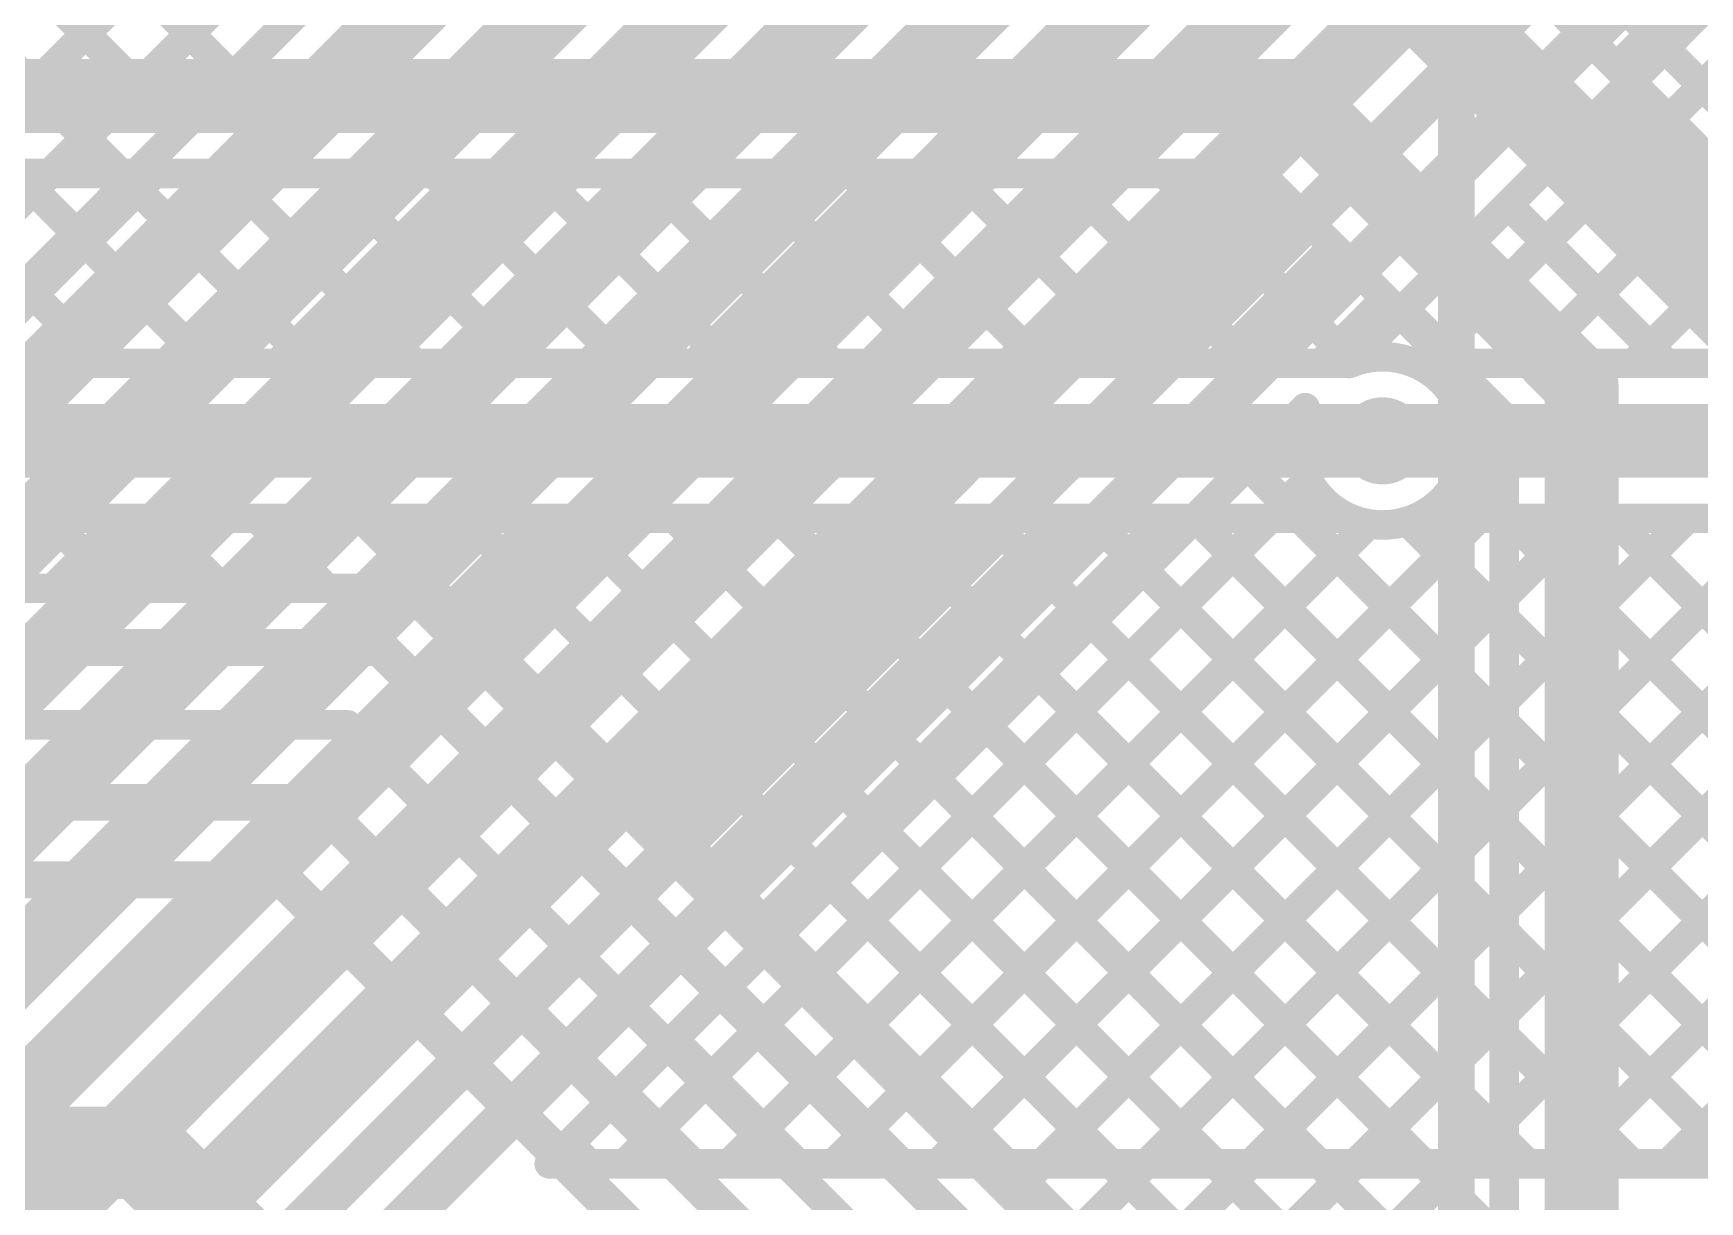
# Model space of a CAD drawing. Header units: millimetres. Extents: x 0 to 214, y 0 to 214.
# Drawn here: x 4.8132 to 5.265, y 3.0228 to 3.3395 of the extents above; entities that cross this region are included whole.
import ezdxf

# ---------------------------------------------------------------- set-up
doc = ezdxf.new("R2010")
doc.units = ezdxf.units.MM
doc.header["$MEASUREMENT"] = 0
for name, color, linetype in [('BottomLayer', 5, 'Continuous'), ('BottomSolder', 6, 'Continuous'), ('Mechanical1', 6, 'Continuous'), ('TopLayer', 1, 'Continuous'), ('TopSolder', 216, 'Continuous'), ('ViaHoleLayer', 16, 'Continuous')]:
    doc.layers.add(name, color=color, linetype=linetype)

msp = doc.modelspace()

# ---------------------------------------------------------------- hatches: boundary and pattern name
at = {"layer": 'BottomLayer'}
h = msp.add_hatch(color=5, dxfattribs=at)
edge = h.paths.add_edge_path()
edge.add_arc((5.179, 3.229), 0.01181, 0, 360)
at = {"layer": 'BottomSolder'}
h = msp.add_hatch(color=6, dxfattribs=at)
edge = h.paths.add_edge_path()
edge.add_arc((5.179, 3.229), 0.00991, 0, 360)
at = {"layer": 'TopLayer'}
h = msp.add_hatch(color=1, dxfattribs=at)
edge = h.paths.add_edge_path()
edge.add_arc((5.179, 3.229), 0.01181, 0, 360)
at = {"layer": 'TopSolder'}
h = msp.add_hatch(color=216, dxfattribs=at)
edge = h.paths.add_edge_path()
edge.add_arc((5.179, 3.229), 0.00991, 0, 360)
at = {"layer": 'ViaHoleLayer'}
h = msp.add_hatch(color=16, dxfattribs=at)
edge = h.paths.add_edge_path()
edge.add_arc((5.179, 3.229), 0.00591, 0, 360)

# ---------------------------------------------------------------- linework, layer by layer
at = {"layer": 'BottomLayer'}
for points, const_width in [([(4.74482, 3.84613), (5.393, 3.19794)], 0.008), ([(5.25662, 3.31615), (5.57347, 3.633)], 0.008), ([(5.24248, 3.33029), (5.5241, 3.61191)], 0.008), ([(5.20416, 3.3686), (5.2946, 3.27816)], 0.008), ([(5.18753, 3.352), (5.278, 3.26153)], 0.025), ([(3.9515, 3.3225), (5.1545, 3.3225)], 0.02), ([(5.1545, 3.3225), (5.233, 3.244)], 0.02), ([(3.95862, 3.3015), (5.1458, 3.3015)], 0.008), ([(4.76621, 3.25), (4.81771, 3.3015)], 0.008), ([(4.78033, 3.3015), (4.83183, 3.25)], 0.008), ([(4.79449, 3.25), (4.84599, 3.3015)], 0.008), ([(4.80861, 3.3015), (4.86011, 3.25)], 0.008), ([(4.82278, 3.25), (4.87428, 3.3015)], 0.008), ([(4.8369, 3.3015), (4.8884, 3.25)], 0.008), ([(4.85106, 3.25), (4.90256, 3.3015)], 0.008), ([(4.86518, 3.3015), (4.91668, 3.25)], 0.008), ([(4.87935, 3.25), (4.93085, 3.3015)], 0.008), ([(4.89346, 3.3015), (4.94496, 3.25)], 0.008), ([(4.90763, 3.25), (4.95913, 3.3015)], 0.008), ([(4.92175, 3.3015), (4.97325, 3.25)], 0.008), ([(4.93592, 3.25), (4.98742, 3.3015)], 0.008), ([(4.95003, 3.3015), (5.00153, 3.25)], 0.008), ([(4.9642, 3.25), (5.0157, 3.3015)], 0.008), ([(4.97832, 3.3015), (5.02982, 3.25)], 0.008), ([(4.99248, 3.25), (5.04398, 3.3015)], 0.008), ([(5.0066, 3.3015), (5.0581, 3.25)], 0.008), ([(5.02077, 3.25), (5.07227, 3.3015)], 0.008), ([(5.03489, 3.3015), (5.08639, 3.25)], 0.008), ([(5.04905, 3.25), (5.10055, 3.3015)], 0.008), ([(5.06317, 3.3015), (5.11467, 3.25)], 0.008), ([(5.07734, 3.25), (5.12884, 3.3015)], 0.008), ([(5.09145, 3.3015), (5.14295, 3.25)], 0.008), ([(5.11974, 3.3015), (5.17091, 3.25033)], 0.008), ([(5.1458, 3.3015), (5.212, 3.2353)], 0.008), ([(5.10562, 3.25), (5.15146, 3.29584)], 0.008), ([(5.13391, 3.25), (5.1656, 3.2817)], 0.008), ([(5.16219, 3.25), (5.17975, 3.26756)], 0.008), ([(4.09003, 3.25), (5.17009, 3.25)], 0.008), ([(5.18965, 3.24917), (5.19389, 3.25341)], 0.008), ([(5.233, 2.9317), (5.233, 3.244)], 0.02), ([(5.2015, 3.23274), (5.20803, 3.23927)], 0.008), ([(4.087, 3.229), (5.179, 3.229)], 0.02), ([(5.212, 2.94061), (5.212, 3.2353)], 0.008), ([(5.20033, 3.22091), (5.212, 3.20924)], 0.008), ([(5.04988, 3.05284), (5.212, 3.21496)], 0.008), ([(4.09497, 3.208), (5.17009, 3.208)], 0.008), ([(4.81726, 3.208), (4.83626, 3.189)], 0.008), ([(4.81835, 3.189), (4.83735, 3.208)], 0.008), ([(4.84554, 3.208), (4.86454, 3.189)], 0.008), ([(4.84663, 3.189), (4.86563, 3.208)], 0.008), ([(4.87383, 3.208), (4.89283, 3.189)], 0.008), ([(4.87492, 3.189), (4.89392, 3.208)], 0.008), ([(4.90211, 3.208), (5.19861, 2.9115)], 0.008), ([(4.9032, 3.189), (4.9222, 3.208)], 0.008), ([(4.9226, 3.18012), (4.95048, 3.208)], 0.008), ([(4.9304, 3.208), (5.21051, 2.92789)], 0.008), ([(4.93675, 3.16598), (4.97877, 3.208)], 0.008), ([(4.95089, 3.15184), (5.00705, 3.208)], 0.008), ([(4.95868, 3.208), (5.212, 2.95468)], 0.008), ([(4.96503, 3.13769), (5.03534, 3.208)], 0.008), ([(4.97917, 3.12355), (5.06362, 3.208)], 0.008), ([(4.98696, 3.208), (5.212, 2.98296)], 0.008), ([(4.99331, 3.10941), (5.09191, 3.208)], 0.008), ([(5.00746, 3.09527), (5.12019, 3.208)], 0.008), ([(5.01525, 3.208), (5.212, 3.01125)], 0.008), ([(5.0216, 3.08112), (5.14847, 3.208)], 0.008), ([(5.03574, 3.06698), (5.17526, 3.2065)], 0.008), ([(5.04353, 3.208), (5.212, 3.03953)], 0.008), ([(5.07182, 3.208), (5.212, 3.06782)], 0.008), ([(5.1001, 3.208), (5.212, 3.0961)], 0.008), ([(5.12839, 3.208), (5.212, 3.12439)], 0.008), ([(5.15667, 3.208), (5.212, 3.15267)], 0.008), ([(5.18575, 3.20721), (5.212, 3.18095)], 0.008), ([(3.59563, 3.189), (4.9071, 3.189)], 0.008), ([(5.06402, 3.0387), (5.212, 3.18667)], 0.008), ([(4.91842, 3.1843), (5.1253, 2.97742)], 0.008), ([(3.589, 3.173), (4.9071, 3.173)], 0.01), ([(4.9071, 3.173), (5.114, 2.9661)], 0.01), ([(5.07817, 3.02456), (5.212, 3.15839)], 0.008), ([(3.568, 3.152), (4.8984, 3.152)], 0.008), ([(4.8984, 3.152), (5.0727, 2.9777)], 0.008), ([(3.549, 3.131), (4.8897, 3.131)], 0.01), ([(4.8897, 3.131), (5.03, 2.9907)], 0.01), ([(5.09231, 3.01041), (5.212, 3.1301)], 0.008), ([(3.525, 3.11), (4.881, 3.11)], 0.01), ([(4.881, 3.11), (4.9885, 3.0025)], 0.01), ([(5.10645, 2.99627), (5.212, 3.10182)], 0.008), ([(5.12059, 2.98213), (5.212, 3.07354)], 0.008), ([(3.926, 3.036), (4.8427, 3.036)], 0.025), ([(4.8427, 3.036), (4.947, 2.9317)], 0.025), ([(5.13, 2.96325), (5.212, 3.04525)], 0.008)]:
    msp.add_lwpolyline(points, dxfattribs=dict(at, const_width=const_width))
for points, const_width in [([(5.1495, 3.3225, 1), (5.1595, 3.3225, 1)], 0.01), ([(5.1495, 3.3225, 1), (5.1595, 3.3225, 1)], 0.01), ([(5.24048, 3.33029, 1), (5.24448, 3.33029, 1)], 0.004), ([(5.25462, 3.31615, 1), (5.25862, 3.31615, 1)], 0.004), ([(4.81571, 3.3015, 1), (4.81971, 3.3015, 1)], 0.004), ([(4.8349, 3.3015, 1), (4.8389, 3.3015, 1)], 0.004), ([(4.84399, 3.3015, 1), (4.84799, 3.3015, 1)], 0.004), ([(4.86318, 3.3015, 1), (4.86718, 3.3015, 1)], 0.004), ([(4.87228, 3.3015, 1), (4.87628, 3.3015, 1)], 0.004), ([(4.89146, 3.3015, 1), (4.89546, 3.3015, 1)], 0.004), ([(4.90056, 3.3015, 1), (4.90456, 3.3015, 1)], 0.004), ([(4.91975, 3.3015, 1), (4.92375, 3.3015, 1)], 0.004), ([(4.92885, 3.3015, 1), (4.93285, 3.3015, 1)], 0.004), ([(4.94803, 3.3015, 1), (4.95203, 3.3015, 1)], 0.004), ([(4.95713, 3.3015, 1), (4.96113, 3.3015, 1)], 0.004), ([(4.97632, 3.3015, 1), (4.98032, 3.3015, 1)], 0.004), ([(4.98542, 3.3015, 1), (4.98942, 3.3015, 1)], 0.004), ([(5.0046, 3.3015, 1), (5.0086, 3.3015, 1)], 0.004), ([(5.0137, 3.3015, 1), (5.0177, 3.3015, 1)], 0.004), ([(5.03289, 3.3015, 1), (5.03689, 3.3015, 1)], 0.004), ([(5.04198, 3.3015, 1), (5.04598, 3.3015, 1)], 0.004), ([(5.06117, 3.3015, 1), (5.06517, 3.3015, 1)], 0.004), ([(5.07027, 3.3015, 1), (5.07427, 3.3015, 1)], 0.004), ([(5.08945, 3.3015, 1), (5.09345, 3.3015, 1)], 0.004), ([(5.09855, 3.3015, 1), (5.10255, 3.3015, 1)], 0.004), ([(5.11774, 3.3015, 1), (5.12174, 3.3015, 1)], 0.004), ([(5.12684, 3.3015, 1), (5.13084, 3.3015, 1)], 0.004), ([(5.1438, 3.3015, 1), (5.1478, 3.3015, 1)], 0.004), ([(5.1438, 3.3015, 1), (5.1478, 3.3015, 1)], 0.004), ([(5.14946, 3.29584, 1), (5.15346, 3.29584, 1)], 0.004), ([(5.1636, 3.2817, 1), (5.1676, 3.2817, 1)], 0.004), ([(5.17775, 3.26756, 1), (5.18175, 3.26756, 1)], 0.004), ([(4.82078, 3.25, 1), (4.82478, 3.25, 1)], 0.004), ([(4.82983, 3.25, 1), (4.83383, 3.25, 1)], 0.004), ([(4.84906, 3.25, 1), (4.85306, 3.25, 1)], 0.004), ([(4.85811, 3.25, 1), (4.86211, 3.25, 1)], 0.004), ([(4.87735, 3.25, 1), (4.88135, 3.25, 1)], 0.004), ([(4.8864, 3.25, 1), (4.8904, 3.25, 1)], 0.004), ([(4.90563, 3.25, 1), (4.90963, 3.25, 1)], 0.004), ([(4.91468, 3.25, 1), (4.91868, 3.25, 1)], 0.004), ([(4.93392, 3.25, 1), (4.93792, 3.25, 1)], 0.004), ([(4.94296, 3.25, 1), (4.94696, 3.25, 1)], 0.004), ([(4.9622, 3.25, 1), (4.9662, 3.25, 1)], 0.004), ([(4.97125, 3.25, 1), (4.97525, 3.25, 1)], 0.004), ([(4.99048, 3.25, 1), (4.99448, 3.25, 1)], 0.004), ([(4.99953, 3.25, 1), (5.00353, 3.25, 1)], 0.004), ([(5.01877, 3.25, 1), (5.02277, 3.25, 1)], 0.004), ([(5.02782, 3.25, 1), (5.03182, 3.25, 1)], 0.004), ([(5.04705, 3.25, 1), (5.05105, 3.25, 1)], 0.004), ([(5.0561, 3.25, 1), (5.0601, 3.25, 1)], 0.004), ([(5.07534, 3.25, 1), (5.07934, 3.25, 1)], 0.004), ([(5.08439, 3.25, 1), (5.08839, 3.25, 1)], 0.004), ([(5.10362, 3.25, 1), (5.10762, 3.25, 1)], 0.004), ([(5.11267, 3.25, 1), (5.11667, 3.25, 1)], 0.004), ([(5.13191, 3.25, 1), (5.13591, 3.25, 1)], 0.004), ([(5.14095, 3.25, 1), (5.14495, 3.25, 1)], 0.004), ([(5.16019, 3.25, 1), (5.16419, 3.25, 1)], 0.004), ([(5.16809, 3.25, 1), (5.17209, 3.25, 1)], 0.004), ([(5.16809, 3.25, 1), (5.17209, 3.25, 1)], 0.004), ([(5.16891, 3.25033, 1), (5.17291, 3.25033, 1)], 0.004), ([(5.19189, 3.25341, 1), (5.19589, 3.25341, 1)], 0.004), ([(5.228, 3.244, 1), (5.238, 3.244, 1)], 0.01), ([(5.228, 3.244, 1), (5.238, 3.244, 1)], 0.01), ([(5.18765, 3.24917, 1), (5.19165, 3.24917, 1)], 0.004), ([(5.20603, 3.23927, 1), (5.21003, 3.23927, 1)], 0.004), ([(5.174, 3.229, 1), (5.184, 3.229, 1)], 0.01), ([(5.1995, 3.23274, 1), (5.2035, 3.23274, 1)], 0.004), ([(5.21, 3.2353, 1), (5.214, 3.2353, 1)], 0.004), ([(5.21, 3.2353, 1), (5.214, 3.2353, 1)], 0.004), ([(5.19981, 3.229, 1), (5.20381, 3.229, 1)], 0.004), ([(5.19981, 3.229, 1), (5.20381, 3.229, 1)], 0.004), ([(5.19833, 3.22091, 1), (5.20233, 3.22091, 1)], 0.004), ([(5.21, 3.21496, 1), (5.214, 3.21496, 1)], 0.004), ([(5.21, 3.20924, 1), (5.214, 3.20924, 1)], 0.004), ([(4.81526, 3.208, 1), (4.81926, 3.208, 1)], 0.004), ([(4.83535, 3.208, 1), (4.83935, 3.208, 1)], 0.004), ([(4.84354, 3.208, 1), (4.84754, 3.208, 1)], 0.004), ([(4.86363, 3.208, 1), (4.86763, 3.208, 1)], 0.004), ([(4.87183, 3.208, 1), (4.87583, 3.208, 1)], 0.004), ([(4.89192, 3.208, 1), (4.89592, 3.208, 1)], 0.004), ([(4.90011, 3.208, 1), (4.90411, 3.208, 1)], 0.004), ([(4.9202, 3.208, 1), (4.9242, 3.208, 1)], 0.004), ([(4.9284, 3.208, 1), (4.9324, 3.208, 1)], 0.004), ([(4.94848, 3.208, 1), (4.95248, 3.208, 1)], 0.004), ([(4.95668, 3.208, 1), (4.96068, 3.208, 1)], 0.004), ([(4.97677, 3.208, 1), (4.98077, 3.208, 1)], 0.004), ([(4.98496, 3.208, 1), (4.98896, 3.208, 1)], 0.004), ([(5.00505, 3.208, 1), (5.00905, 3.208, 1)], 0.004), ([(5.01325, 3.208, 1), (5.01725, 3.208, 1)], 0.004), ([(5.03334, 3.208, 1), (5.03734, 3.208, 1)], 0.004), ([(5.04153, 3.208, 1), (5.04553, 3.208, 1)], 0.004), ([(5.06162, 3.208, 1), (5.06562, 3.208, 1)], 0.004), ([(5.06982, 3.208, 1), (5.07382, 3.208, 1)], 0.004), ([(5.08991, 3.208, 1), (5.09391, 3.208, 1)], 0.004), ([(5.0981, 3.208, 1), (5.1021, 3.208, 1)], 0.004), ([(5.11819, 3.208, 1), (5.12219, 3.208, 1)], 0.004), ([(5.12639, 3.208, 1), (5.13039, 3.208, 1)], 0.004), ([(5.14647, 3.208, 1), (5.15047, 3.208, 1)], 0.004), ([(5.15467, 3.208, 1), (5.15867, 3.208, 1)], 0.004), ([(5.16809, 3.208, 1), (5.17209, 3.208, 1)], 0.004), ([(5.16809, 3.208, 1), (5.17209, 3.208, 1)], 0.004), ([(5.17326, 3.2065, 1), (5.17726, 3.2065, 1)], 0.004), ([(5.18375, 3.20721, 1), (5.18775, 3.20721, 1)], 0.004), ([(4.81635, 3.189, 1), (4.82035, 3.189, 1)], 0.004), ([(4.83426, 3.189, 1), (4.83826, 3.189, 1)], 0.004), ([(4.84463, 3.189, 1), (4.84863, 3.189, 1)], 0.004), ([(4.86254, 3.189, 1), (4.86654, 3.189, 1)], 0.004), ([(4.87292, 3.189, 1), (4.87692, 3.189, 1)], 0.004), ([(4.89083, 3.189, 1), (4.89483, 3.189, 1)], 0.004), ([(4.9012, 3.189, 1), (4.9052, 3.189, 1)], 0.004), ([(4.9051, 3.189, 1), (4.9091, 3.189, 1)], 0.004), ([(4.9051, 3.189, 1), (4.9091, 3.189, 1)], 0.004), ([(4.9051, 3.189, 1), (4.9091, 3.189, 1)], 0.004), ([(5.21, 3.18667, 1), (5.214, 3.18667, 1)], 0.004), ([(4.91641, 3.18431, 1), (4.92041, 3.18431, 1)], 0.004), ([(4.91642, 3.1843, 1), (4.92042, 3.1843, 1)], 0.004), ([(4.91642, 3.1843, 1), (4.92042, 3.1843, 1)], 0.004), ([(4.9206, 3.18012, 1), (4.9246, 3.18012, 1)], 0.004), ([(5.21, 3.18095, 1), (5.214, 3.18095, 1)], 0.004), ([(4.9046, 3.173, 1), (4.9096, 3.173, 1)], 0.005), ([(4.9046, 3.173, 1), (4.9096, 3.173, 1)], 0.005), ([(4.93475, 3.16598, 1), (4.93875, 3.16598, 1)], 0.004), ([(5.21, 3.15839, 1), (5.214, 3.15839, 1)], 0.004), ([(4.8964, 3.152, 1), (4.9004, 3.152, 1)], 0.004), ([(4.8964, 3.152, 1), (4.9004, 3.152, 1)], 0.004), ([(4.94889, 3.15184, 1), (4.95289, 3.15184, 1)], 0.004), ([(5.21, 3.15267, 1), (5.214, 3.15267, 1)], 0.004), ([(4.96303, 3.13769, 1), (4.96703, 3.13769, 1)], 0.004), ([(4.8872, 3.131, 1), (4.8922, 3.131, 1)], 0.005), ([(4.8872, 3.131, 1), (4.8922, 3.131, 1)], 0.005), ([(5.21, 3.1301, 1), (5.214, 3.1301, 1)], 0.004), ([(4.97717, 3.12355, 1), (4.98117, 3.12355, 1)], 0.004), ([(5.21, 3.12439, 1), (5.214, 3.12439, 1)], 0.004), ([(4.8785, 3.11, 1), (4.8835, 3.11, 1)], 0.005), ([(4.8785, 3.11, 1), (4.8835, 3.11, 1)], 0.005), ([(4.99131, 3.10941, 1), (4.99531, 3.10941, 1)], 0.004), ([(5.21, 3.10182, 1), (5.214, 3.10182, 1)], 0.004), ([(5.21, 3.0961, 1), (5.214, 3.0961, 1)], 0.004), ([(5.00546, 3.09527, 1), (5.00946, 3.09527, 1)], 0.004), ([(5.0196, 3.08112, 1), (5.0236, 3.08112, 1)], 0.004), ([(5.21, 3.07354, 1), (5.214, 3.07354, 1)], 0.004), ([(5.03374, 3.06698, 1), (5.03774, 3.06698, 1)], 0.004), ([(5.21, 3.06782, 1), (5.214, 3.06782, 1)], 0.004), ([(5.04788, 3.05284, 1), (5.05188, 3.05284, 1)], 0.004), ([(4.83645, 3.036, 1), (4.84895, 3.036, 1)], 0.0125), ([(4.83645, 3.036, 1), (4.84895, 3.036, 1)], 0.0125), ([(5.21, 3.04525, 1), (5.214, 3.04525, 1)], 0.004), ([(5.06202, 3.0387, 1), (5.06602, 3.0387, 1)], 0.004), ([(5.21, 3.03953, 1), (5.214, 3.03953, 1)], 0.004), ([(5.07617, 3.02456, 1), (5.08017, 3.02456, 1)], 0.004)]:
    msp.add_lwpolyline(points, format="xyb", close=True, dxfattribs=dict(at, const_width=const_width))
at = {"layer": 'BottomLayer', "const_width": 0.008}
for points in [[(5.17009, 3.25, -0.537234), (5.20181, 3.229)], [(5.20181, 3.229, -0.537234), (5.17009, 3.208)], [(4.9071, 3.189, -0.198912), (4.91841, 3.18431)], [(4.9071, 3.189, -0.199231), (4.91842, 3.1843)]]:
    msp.add_lwpolyline(points, format="xyb", dxfattribs=at)
at = {"layer": 'Mechanical1', "const_width": 0.01}
msp.add_lwpolyline([(5.199, 2.428), (5.199, 3.6285)], dxfattribs=at)
at = {"layer": 'TopLayer'}
for points, const_width in [([(4.43193, 2.944), (5.531, 4.04307)], 0.008), ([(4.46021, 2.944), (5.531, 4.01479)], 0.008), ([(4.48362, 2.944), (5.531, 3.99138)], 0.008), ([(4.4315, 2.824), (5.589, 3.9815)], 0.02), ([(4.43868, 2.793), (5.626, 3.98032)], 0.02), ([(4.49232, 2.923), (5.552, 3.98268)], 0.02), ([(4.44387, 2.76), (5.47787, 3.794)], 0.02), ([(4.42967, 2.70762), (5.48805, 3.766)], 0.02), ([(4.40224, 2.642), (5.49924, 3.739)], 0.02), ([(4.40142, 2.603), (5.51042, 3.712)], 0.02), ([(4.3956, 2.559), (5.5216, 3.685)], 0.02), ([(4.53156, 3.69169), (4.88143, 3.34182)], 0.008), ([(4.51741, 3.67755), (4.86729, 3.32767)], 0.008), ([(4.28913, 2.42), (5.53013, 3.661)], 0.012), ([(4.50327, 3.66341), (4.85315, 3.31353)], 0.008), ([(4.48913, 3.64927), (4.83901, 3.29939)], 0.008), ([(5.19047, 3.25), (5.58447, 3.644)], 0.008), ([(5.21876, 3.25), (5.61276, 3.644)], 0.008), ([(5.24704, 3.25), (5.64104, 3.644)], 0.008), ([(4.47499, 3.63512), (4.82487, 3.28525)], 0.008), ([(4.288, 2.392), (5.52378, 3.62778)], 0.012), ([(4.46085, 3.62098), (4.81072, 3.2711)], 0.008), ([(5.17, 3.24996), (5.52906, 3.60902)], 0.008), ([(5.25549, 3.33545), (5.34095, 3.25)], 0.008), ([(5.24135, 3.32131), (5.31266, 3.25)], 0.008), ([(5.22721, 3.30717), (5.28438, 3.25)], 0.008), ([(5.21307, 3.29303), (5.25609, 3.25)], 0.008), ([(5.19892, 3.27888), (5.22781, 3.25)], 0.008), ([(5.18478, 3.26474), (5.19952, 3.25)], 0.008), ([(5.18791, 3.25), (5.491, 3.25)], 0.008), ([(4.95304, 3.033), (5.15804, 3.238)], 0.008), ([(5.179, 3.229), (5.491, 3.229)], 0.02), ([(5.14236, 3.22231), (5.33167, 3.033)], 0.008), ([(4.97347, 3.033), (5.15883, 3.21835)], 0.008), ([(5.00176, 3.033), (5.17526, 3.2065)], 0.008), ([(5.03004, 3.033), (5.20504, 3.208)], 0.008), ([(5.05833, 3.033), (5.23333, 3.208)], 0.008), ([(5.08661, 3.033), (5.26161, 3.208)], 0.008), ([(5.1149, 3.033), (5.2899, 3.208)], 0.008), ([(5.12821, 3.20817), (5.30339, 3.033)], 0.008), ([(5.14318, 3.033), (5.31818, 3.208)], 0.008), ([(5.17146, 3.033), (5.34646, 3.208)], 0.008), ([(5.18575, 3.20721), (5.35995, 3.033)], 0.008), ([(5.18791, 3.208), (5.36477, 3.208)], 0.008), ([(5.21324, 3.208), (5.38824, 3.033)], 0.008), ([(5.24152, 3.208), (5.396, 3.05352)], 0.008), ([(5.11407, 3.19403), (5.2751, 3.033)], 0.008), ([(5.09993, 3.17989), (5.24682, 3.033)], 0.008), ([(5.08579, 3.16575), (5.21853, 3.033)], 0.008), ([(5.25632, 3.033), (5.39082, 3.1675)], 0.008), ([(5.19975, 3.033), (5.3255, 3.15875)], 0.008), ([(5.07165, 3.1516), (5.19025, 3.033)], 0.008), ([(5.0575, 3.13746), (5.16196, 3.033)], 0.008), ([(5.22803, 3.033), (5.33509, 3.14006)], 0.008), ([(5.04336, 3.12332), (5.13368, 3.033)], 0.008), ([(5.02922, 3.10918), (5.1054, 3.033)], 0.008), ([(5.01508, 3.09504), (5.07711, 3.033)], 0.008), ([(5.00093, 3.08089), (5.04883, 3.033)], 0.008), ([(4.98679, 3.06675), (5.02054, 3.033)], 0.008), ([(4.97265, 3.05261), (4.99226, 3.033)], 0.008), ([(4.95851, 3.03847), (4.96397, 3.033)], 0.008), ([(4.95304, 3.033), (5.396, 3.033)], 0.008)]:
    msp.add_lwpolyline(points, dxfattribs=dict(at, const_width=const_width))
for points, const_width in [([(4.87943, 3.34182, 1), (4.88343, 3.34182, 1)], 0.004), ([(5.25349, 3.33545, 1), (5.25749, 3.33545, 1)], 0.004), ([(4.86529, 3.32767, 1), (4.86929, 3.32767, 1)], 0.004), ([(5.23935, 3.32131, 1), (5.24335, 3.32131, 1)], 0.004), ([(4.85115, 3.31353, 1), (4.85515, 3.31353, 1)], 0.004), ([(5.22521, 3.30717, 1), (5.22921, 3.30717, 1)], 0.004), ([(4.83701, 3.29939, 1), (4.84101, 3.29939, 1)], 0.004), ([(5.21107, 3.29303, 1), (5.21507, 3.29303, 1)], 0.004), ([(4.82287, 3.28525, 1), (4.82687, 3.28525, 1)], 0.004), ([(5.19692, 3.27888, 1), (5.20092, 3.27888, 1)], 0.004), ([(4.80872, 3.2711, 1), (4.81272, 3.2711, 1)], 0.004), ([(5.18278, 3.26474, 1), (5.18678, 3.26474, 1)], 0.004), ([(5.168, 3.24996, 1), (5.172, 3.24996, 1)], 0.004), ([(5.168, 3.24996, 1), (5.172, 3.24996, 1)], 0.004), ([(5.18591, 3.25, 1), (5.18991, 3.25, 1)], 0.004), ([(5.18591, 3.25, 1), (5.18991, 3.25, 1)], 0.004), ([(5.18847, 3.25, 1), (5.19247, 3.25, 1)], 0.004), ([(5.19752, 3.25, 1), (5.20152, 3.25, 1)], 0.004), ([(5.21676, 3.25, 1), (5.22076, 3.25, 1)], 0.004), ([(5.22581, 3.25, 1), (5.22981, 3.25, 1)], 0.004), ([(5.24504, 3.25, 1), (5.24904, 3.25, 1)], 0.004), ([(5.25409, 3.25, 1), (5.25809, 3.25, 1)], 0.004), ([(5.15604, 3.238, 1), (5.16004, 3.238, 1)], 0.004), ([(5.15604, 3.238, 1), (5.16004, 3.238, 1)], 0.004), ([(5.174, 3.229, 1), (5.184, 3.229, 1)], 0.01), ([(5.14036, 3.22231, 1), (5.14436, 3.22231, 1)], 0.004), ([(5.15683, 3.21835, 1), (5.16083, 3.21835, 1)], 0.004), ([(5.12621, 3.20817, 1), (5.13021, 3.20817, 1)], 0.004), ([(5.17326, 3.2065, 1), (5.17726, 3.2065, 1)], 0.004), ([(5.18375, 3.20721, 1), (5.18775, 3.20721, 1)], 0.004), ([(5.18591, 3.208, 1), (5.18991, 3.208, 1)], 0.004), ([(5.18591, 3.208, 1), (5.18991, 3.208, 1)], 0.004), ([(5.20304, 3.208, 1), (5.20704, 3.208, 1)], 0.004), ([(5.21124, 3.208, 1), (5.21524, 3.208, 1)], 0.004), ([(5.23133, 3.208, 1), (5.23533, 3.208, 1)], 0.004), ([(5.23952, 3.208, 1), (5.24352, 3.208, 1)], 0.004), ([(5.25961, 3.208, 1), (5.26361, 3.208, 1)], 0.004), ([(5.11207, 3.19403, 1), (5.11607, 3.19403, 1)], 0.004), ([(5.09793, 3.17989, 1), (5.10193, 3.17989, 1)], 0.004), ([(5.08379, 3.16575, 1), (5.08779, 3.16575, 1)], 0.004), ([(5.06965, 3.1516, 1), (5.07365, 3.1516, 1)], 0.004), ([(5.0555, 3.13746, 1), (5.0595, 3.13746, 1)], 0.004), ([(5.04136, 3.12332, 1), (5.04536, 3.12332, 1)], 0.004), ([(5.02722, 3.10918, 1), (5.03122, 3.10918, 1)], 0.004), ([(5.01308, 3.09504, 1), (5.01708, 3.09504, 1)], 0.004), ([(4.99893, 3.08089, 1), (5.00293, 3.08089, 1)], 0.004), ([(4.98479, 3.06675, 1), (4.98879, 3.06675, 1)], 0.004), ([(4.97065, 3.05261, 1), (4.97465, 3.05261, 1)], 0.004), ([(4.95651, 3.03847, 1), (4.96051, 3.03847, 1)], 0.004), ([(4.95104, 3.033, 1), (4.95504, 3.033, 1)], 0.004), ([(4.95104, 3.033, 1), (4.95504, 3.033, 1)], 0.004), ([(4.96197, 3.033, 1), (4.96597, 3.033, 1)], 0.004), ([(4.97147, 3.033, 1), (4.97547, 3.033, 1)], 0.004), ([(4.99026, 3.033, 1), (4.99426, 3.033, 1)], 0.004), ([(4.99976, 3.033, 1), (5.00376, 3.033, 1)], 0.004), ([(5.01854, 3.033, 1), (5.02254, 3.033, 1)], 0.004), ([(5.02804, 3.033, 1), (5.03204, 3.033, 1)], 0.004), ([(5.04683, 3.033, 1), (5.05083, 3.033, 1)], 0.004), ([(5.05633, 3.033, 1), (5.06033, 3.033, 1)], 0.004), ([(5.07511, 3.033, 1), (5.07911, 3.033, 1)], 0.004), ([(5.08461, 3.033, 1), (5.08861, 3.033, 1)], 0.004), ([(5.1034, 3.033, 1), (5.1074, 3.033, 1)], 0.004), ([(5.1129, 3.033, 1), (5.1169, 3.033, 1)], 0.004), ([(5.13168, 3.033, 1), (5.13568, 3.033, 1)], 0.004), ([(5.14118, 3.033, 1), (5.14518, 3.033, 1)], 0.004), ([(5.15996, 3.033, 1), (5.16396, 3.033, 1)], 0.004), ([(5.16946, 3.033, 1), (5.17346, 3.033, 1)], 0.004), ([(5.18825, 3.033, 1), (5.19225, 3.033, 1)], 0.004), ([(5.19775, 3.033, 1), (5.20175, 3.033, 1)], 0.004), ([(5.21653, 3.033, 1), (5.22053, 3.033, 1)], 0.004), ([(5.22603, 3.033, 1), (5.23003, 3.033, 1)], 0.004), ([(5.24482, 3.033, 1), (5.24882, 3.033, 1)], 0.004), ([(5.25432, 3.033, 1), (5.25832, 3.033, 1)], 0.004)]:
    msp.add_lwpolyline(points, format="xyb", close=True, dxfattribs=dict(at, const_width=const_width))
at = {"layer": 'TopLayer', "const_width": 0.008}
for points in [[(5.17, 3.24996, -0.204421), (5.18791, 3.25)], [(5.18791, 3.208, -0.675855), (5.15804, 3.238)]]:
    msp.add_lwpolyline(points, format="xyb", dxfattribs=at)

doc.saveas('drawing.dxf')
